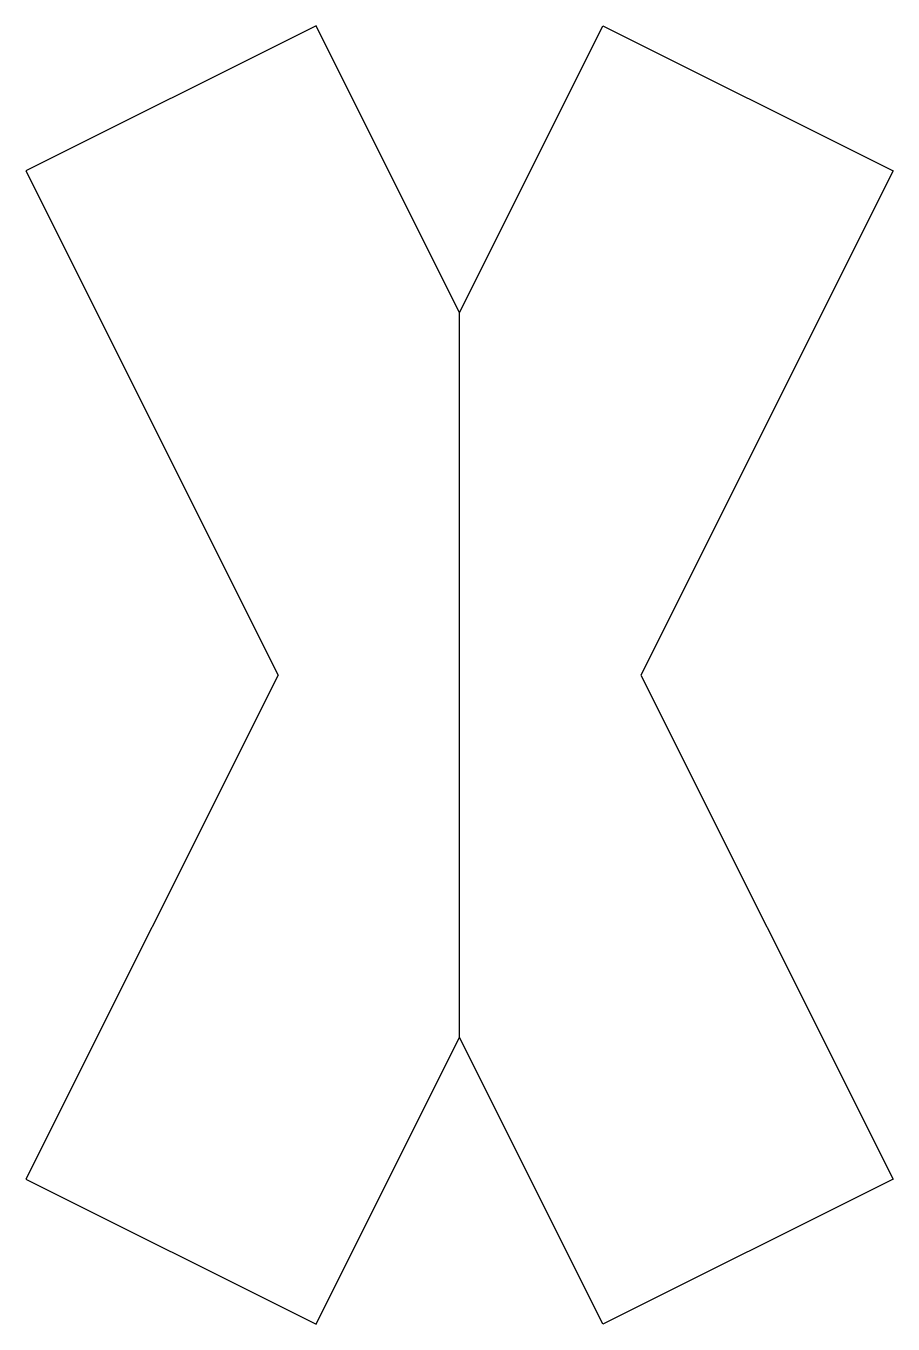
# Model space of a CAD drawing. Header units: millimetres. Extents: x -244126 to 368105, y -173968 to 259060.
# Drawn here: x 10976 to 11099, y 4806.8 to 4991.1 of the extents above; entities that cross this region are included whole.
import ezdxf

# ---------------------------------------------------------------- set-up
doc = ezdxf.new("R2010")
doc.units = ezdxf.units.MM
doc.header["$MEASUREMENT"] = 0
doc.layers.add('000 - WIPEOUT', color=250, linetype='Continuous')
doc.layers.add('001 - ASCESSORIES', color=1, linetype='Continuous')

# ---------------------------------------------------------------- blocks, each defined once
blk = doc.blocks.new('*U293')
at = {"color": 0, "linetype": 'ByBlock'}
blk.add_wipeout([(61.49, -71.55), (20.35, -92.13), (0, -51.43), (0, 51.43), (20.35, 92.13), (61.49, 71.55), (25.71, 0)], dxfattribs=at).dxf.layer = '000 - WIPEOUT'
blk.add_wipeout([(-61.49, -71.55), (-20.35, -92.13), (0, -51.43), (0, 51.43), (-20.35, 92.13), (-61.49, 71.55), (-25.71, 0)], dxfattribs=at).dxf.layer = '000 - WIPEOUT'
at = {"layer": '001 - ASCESSORIES', "color": 0, "linetype": 'ByBlock'}
for points in [[(-61.49, -71.55), (-20.35, -92.13), (0, -51.43), (0, 51.43), (-20.35, 92.13), (-61.49, 71.55), (-25.71, 0), (-61.49, -71.55)], [(61.49, -71.55), (20.35, -92.13), (0, -51.43), (0, 51.43), (20.35, 92.13), (61.49, 71.55), (25.71, 0), (61.49, -71.55)]]:
    blk.add_lwpolyline(points, close=True, dxfattribs=at)

msp = doc.modelspace()

# ---------------------------------------------------------------- block references
at = {"color": 2}
msp.add_blockref('*U293', (11037.52476, 4898.96512), dxfattribs=at)

doc.saveas('drawing.dxf')
